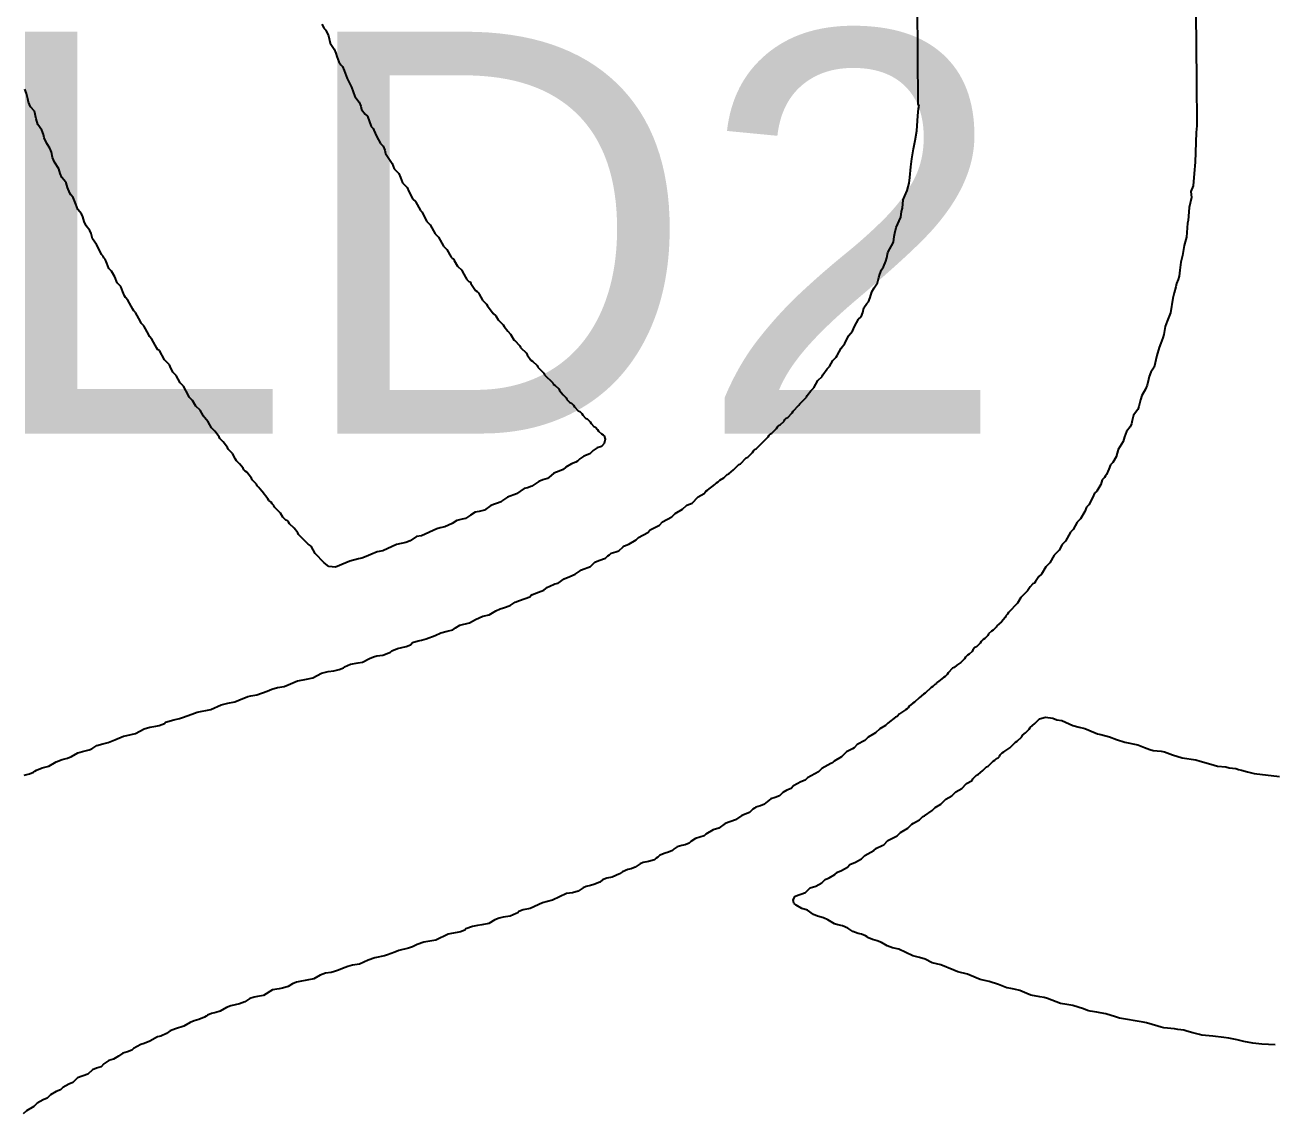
# Model space of a CAD drawing. Header units: inches. Extents: x -1.3 to 11.9, y -6.8 to 4.2.
# Drawn here: x 3.4537 to 3.5394, y 1.3215 to 1.3961 of the extents above; entities that cross this region are included whole.
import ezdxf

# ---------------------------------------------------------------- set-up
doc = ezdxf.new("R2010")
doc.units = ezdxf.units.IN
doc.header["$MEASUREMENT"] = 0
doc.layers.add('Bottom Overlay', color=54, linetype='Continuous')
doc.layers.add('Top Overlay', color=2, linetype='Continuous')
doc.styles.add('Arial', font='', dxfattribs={"height": 0.2})
doc.styles.get('Arial').set_extended_font_data('Arial')

msp = doc.modelspace()

# ---------------------------------------------------------------- linework, layer by layer
at = {"layer": 'Bottom Overlay'}
for p, q in [((3.514943, 1.390736), (3.514886, 1.397497)), ((3.533976, 1.396986), (3.534033, 1.392327)), ((3.474037, 1.39619), (3.474207, 1.395906)), ((3.474207, 1.395906), (3.474321, 1.395793)), ((3.474321, 1.395793), (3.474491, 1.395395)), ((3.474491, 1.395395), (3.474605, 1.394884)), ((3.474605, 1.394884), (3.474889, 1.394486)), ((3.474889, 1.394486), (3.475002, 1.394202)), ((3.475002, 1.394202), (3.475059, 1.393974)), ((3.475059, 1.393974), (3.475201, 1.393605)), ((3.475201, 1.393605), (3.475343, 1.393406)), ((3.475343, 1.393406), (3.475457, 1.393293)), ((3.475457, 1.393293), (3.475571, 1.393009)), ((3.475571, 1.393009), (3.475769, 1.392469)), ((3.475769, 1.392469), (3.476082, 1.391872)), ((3.453782, 1.391446), (3.453669, 1.39173)), ((3.476082, 1.391872), (3.476309, 1.391247)), ((3.534033, 1.392327), (3.534061, 1.389231)), ((3.453867, 1.391077), (3.453782, 1.391446)), ((3.453924, 1.39085), (3.453867, 1.391077)), ((3.454066, 1.390537), (3.453924, 1.39085)), ((3.476309, 1.391247), (3.476593, 1.39085)), ((3.476593, 1.39085), (3.476707, 1.390566)), ((3.515, 1.390566), (3.514943, 1.390736)), ((3.454322, 1.390225), (3.454066, 1.390537)), ((3.454436, 1.389713), (3.454322, 1.390225)), ((3.476707, 1.390566), (3.476764, 1.390338)), ((3.476764, 1.390338), (3.477019, 1.390026)), ((3.477019, 1.390026), (3.477161, 1.389884)), ((3.477161, 1.389884), (3.477417, 1.389174)), ((3.514858, 1.38889), (3.514915, 1.389912)), ((3.514915, 1.389912), (3.514972, 1.390424)), ((3.514972, 1.390424), (3.515, 1.390566)), ((3.454549, 1.389316), (3.454436, 1.389713)), ((3.454833, 1.388918), (3.454549, 1.389316)), ((3.477417, 1.389174), (3.477559, 1.389032)), ((3.477559, 1.389032), (3.477616, 1.388918)), ((3.534061, 1.389231), (3.534004, 1.388776)), ((3.454947, 1.388634), (3.454833, 1.388918)), ((3.455004, 1.388407), (3.454947, 1.388634)), ((3.455174, 1.388009), (3.455004, 1.388407)), ((3.477616, 1.388918), (3.477786, 1.38852)), ((3.477786, 1.38852), (3.47807, 1.388009)), ((3.514631, 1.38764), (3.514744, 1.388208)), ((3.514744, 1.388208), (3.514858, 1.38889)), ((3.534004, 1.388776), (3.533948, 1.386731)), ((3.455373, 1.387697), (3.455174, 1.388009)), ((3.455487, 1.387412), (3.455373, 1.387697)), ((3.455572, 1.387043), (3.455487, 1.387412)), ((3.47807, 1.388009), (3.478241, 1.387838)), ((3.478241, 1.387838), (3.478355, 1.387555)), ((3.478355, 1.387555), (3.478411, 1.387327)), ((3.478411, 1.387327), (3.478866, 1.386645)), ((3.514517, 1.386958), (3.514631, 1.38764)), ((3.455714, 1.386731), (3.455572, 1.387043)), ((3.455998, 1.386276), (3.455714, 1.386731)), ((3.478866, 1.386645), (3.479008, 1.386276)), ((3.514375, 1.38568), (3.514432, 1.386418)), ((3.514432, 1.386418), (3.514517, 1.386958)), ((3.533948, 1.386731), (3.533862, 1.385964)), ((3.456083, 1.385964), (3.455998, 1.386276)), ((3.456197, 1.38568), (3.456083, 1.385964)), ((3.456367, 1.385509), (3.456197, 1.38568)), ((3.456424, 1.385396), (3.456367, 1.385509)), ((3.479008, 1.386276), (3.47932, 1.385964)), ((3.47932, 1.385964), (3.479434, 1.38568)), ((3.479434, 1.38568), (3.479576, 1.38531)), ((3.514318, 1.385282), (3.514375, 1.38568)), ((3.533862, 1.385964), (3.533806, 1.385111)), ((3.456509, 1.38531), (3.456424, 1.385396)), ((3.456595, 1.384998), (3.456509, 1.38531)), ((3.456765, 1.3846), (3.456595, 1.384998)), ((3.479576, 1.38531), (3.479888, 1.384998)), ((3.479888, 1.384998), (3.480002, 1.384714)), ((3.480002, 1.384714), (3.480286, 1.384202)), ((3.514034, 1.38443), (3.514176, 1.384799)), ((3.514176, 1.384799), (3.514318, 1.385282)), ((3.533806, 1.385111), (3.533635, 1.384714)), ((3.533635, 1.384714), (3.533692, 1.384316)), ((3.456822, 1.384486), (3.456765, 1.3846)), ((3.456992, 1.384316), (3.456822, 1.384486)), ((3.457163, 1.383862), (3.456992, 1.384316)), ((3.457305, 1.383492), (3.457163, 1.383862)), ((3.480286, 1.384202), (3.480457, 1.384032)), ((3.480457, 1.384032), (3.480797, 1.383407)), ((3.513864, 1.383577), (3.51392, 1.384146)), ((3.51392, 1.384146), (3.514034, 1.38443)), ((3.533692, 1.384316), (3.533522, 1.383634)), ((3.45756, 1.38318), (3.457305, 1.383492)), ((3.457645, 1.382981), (3.45756, 1.38318)), ((3.457731, 1.382668), (3.457645, 1.382981)), ((3.480797, 1.383407), (3.480911, 1.383293)), ((3.480911, 1.383293), (3.480968, 1.38318)), ((3.480968, 1.38318), (3.481252, 1.382668)), ((3.513438, 1.382242), (3.51375, 1.382953)), ((3.51375, 1.382953), (3.513807, 1.38335)), ((3.513807, 1.38335), (3.513864, 1.383577)), ((3.533522, 1.383634), (3.533465, 1.382725)), ((3.457873, 1.382356), (3.457731, 1.382668)), ((3.458128, 1.382043), (3.457873, 1.382356)), ((3.481252, 1.382668), (3.481479, 1.382441)), ((3.481479, 1.382441), (3.48182, 1.381816)), ((3.513352, 1.381873), (3.513438, 1.382242)), ((3.533408, 1.382555), (3.533351, 1.381589)), ((3.533465, 1.382725), (3.533408, 1.382555)), ((3.458214, 1.381845), (3.458128, 1.382043)), ((3.458299, 1.381475), (3.458214, 1.381845)), ((3.458583, 1.381078), (3.458299, 1.381475)), ((3.48182, 1.381816), (3.482048, 1.381589)), ((3.482048, 1.381589), (3.482388, 1.380964)), ((3.512869, 1.380538), (3.513239, 1.381248)), ((3.513239, 1.381248), (3.513295, 1.381646)), ((3.513295, 1.381646), (3.513352, 1.381873)), ((3.533294, 1.381419), (3.533181, 1.381021)), ((3.533351, 1.381589), (3.533294, 1.381419)), ((3.458753, 1.380794), (3.458583, 1.381078)), ((3.458924, 1.380396), (3.458753, 1.380794)), ((3.459037, 1.380282), (3.458924, 1.380396)), ((3.482388, 1.380964), (3.482616, 1.380737)), ((3.482616, 1.380737), (3.4829, 1.380225)), ((3.512784, 1.380169), (3.512869, 1.380538)), ((3.533181, 1.381021), (3.533067, 1.380339)), ((3.459094, 1.380169), (3.459037, 1.380282)), ((3.459179, 1.380083), (3.459094, 1.380169)), ((3.459293, 1.379799), (3.459179, 1.380083)), ((3.459435, 1.37943), (3.459293, 1.379799)), ((3.4829, 1.380225), (3.482985, 1.38014)), ((3.482985, 1.38014), (3.48307, 1.380112)), ((3.48307, 1.380112), (3.483127, 1.379998)), ((3.483127, 1.379998), (3.483354, 1.3796)), ((3.483354, 1.3796), (3.483638, 1.379316)), ((3.512415, 1.379345), (3.512557, 1.379544)), ((3.512557, 1.379544), (3.512727, 1.379941)), ((3.512727, 1.379941), (3.512784, 1.380169)), ((3.532953, 1.379884), (3.532897, 1.379316)), ((3.533067, 1.380339), (3.532953, 1.379884)), ((3.459606, 1.37926), (3.459435, 1.37943)), ((3.459833, 1.378862), (3.459606, 1.37926)), ((3.460003, 1.378464), (3.459833, 1.378862)), ((3.483638, 1.379316), (3.483695, 1.379203)), ((3.483695, 1.379203), (3.483979, 1.378691)), ((3.483979, 1.378691), (3.484121, 1.378549)), ((3.512159, 1.378464), (3.512244, 1.378833)), ((3.512244, 1.378833), (3.512301, 1.379061)), ((3.512301, 1.379061), (3.512415, 1.379345)), ((3.532783, 1.378691), (3.532669, 1.378407)), ((3.53284, 1.378919), (3.532783, 1.378691)), ((3.532897, 1.379316), (3.53284, 1.378919)), ((3.460259, 1.378208), (3.460003, 1.378464)), ((3.460401, 1.377839), (3.460259, 1.378208)), ((3.460515, 1.377555), (3.460401, 1.377839)), ((3.484121, 1.378549), (3.484206, 1.378521)), ((3.484206, 1.378521), (3.484263, 1.378407)), ((3.484263, 1.378407), (3.484576, 1.377924)), ((3.484576, 1.377924), (3.484689, 1.377868)), ((3.484689, 1.377868), (3.484775, 1.377782)), ((3.511648, 1.377441), (3.511761, 1.377839)), ((3.511761, 1.377839), (3.511932, 1.378123)), ((3.511932, 1.378123), (3.512159, 1.378464)), ((3.532612, 1.37818), (3.532499, 1.377782)), ((3.532669, 1.378407), (3.532612, 1.37818)), ((3.460571, 1.377441), (3.460515, 1.377555)), ((3.460742, 1.377271), (3.460571, 1.377441)), ((3.461083, 1.376646), (3.460742, 1.377271)), ((3.484775, 1.377782), (3.484831, 1.377669)), ((3.484831, 1.377669), (3.485059, 1.377271)), ((3.485059, 1.377271), (3.485343, 1.376987)), ((3.485343, 1.376987), (3.4854, 1.376873)), ((3.511222, 1.376731), (3.511421, 1.377044)), ((3.511421, 1.377044), (3.511534, 1.377157)), ((3.511534, 1.377157), (3.511648, 1.377441)), ((3.532414, 1.377413), (3.532243, 1.37639)), ((3.532499, 1.377782), (3.532414, 1.377413)), ((3.46114, 1.376532), (3.461083, 1.376646)), ((3.461253, 1.376419), (3.46114, 1.376532)), ((3.461594, 1.375794), (3.461253, 1.376419)), ((3.4854, 1.376873), (3.485797, 1.376362)), ((3.485797, 1.376362), (3.485968, 1.376192)), ((3.485968, 1.376192), (3.486138, 1.375908)), ((3.510852, 1.375964), (3.511023, 1.376135)), ((3.511023, 1.376135), (3.511137, 1.376419)), ((3.511137, 1.376419), (3.511222, 1.376731)), ((3.532243, 1.37639), (3.532016, 1.375822)), ((3.461651, 1.37568), (3.461594, 1.375794)), ((3.461821, 1.37551), (3.461651, 1.37568)), ((3.462162, 1.374885), (3.461821, 1.37551)), ((3.486138, 1.375908), (3.486479, 1.375567)), ((3.486479, 1.375567), (3.486536, 1.375453)), ((3.486536, 1.375453), (3.486791, 1.375141)), ((3.510426, 1.375141), (3.510568, 1.375453)), ((3.510568, 1.375453), (3.510852, 1.375964)), ((3.531874, 1.375453), (3.531789, 1.374913)), ((3.532016, 1.375822), (3.531874, 1.375453)), ((3.462219, 1.374771), (3.462162, 1.374885)), ((3.46239, 1.374601), (3.462219, 1.374771)), ((3.462731, 1.373976), (3.46239, 1.374601)), ((3.486791, 1.375141), (3.48699, 1.374942)), ((3.48699, 1.374942), (3.487047, 1.374828)), ((3.487047, 1.374828), (3.487218, 1.374544)), ((3.487218, 1.374544), (3.487246, 1.374516)), ((3.487246, 1.374516), (3.487615, 1.374146)), ((3.509915, 1.374288), (3.510171, 1.374828)), ((3.510171, 1.374828), (3.510426, 1.375141)), ((3.531732, 1.374686), (3.53159, 1.374317)), ((3.531789, 1.374913), (3.531732, 1.374686)), ((3.462787, 1.373862), (3.462731, 1.373976)), ((3.462901, 1.373805), (3.462787, 1.373862)), ((3.463242, 1.37318), (3.462901, 1.373805)), ((3.487615, 1.374146), (3.487672, 1.374033)), ((3.487672, 1.374033), (3.48807, 1.373635)), ((3.48807, 1.373635), (3.488127, 1.373521)), ((3.488127, 1.373521), (3.488382, 1.373152)), ((3.509375, 1.373464), (3.509659, 1.373976)), ((3.509659, 1.373976), (3.509915, 1.374288)), ((3.531476, 1.374033), (3.531306, 1.373464)), ((3.53159, 1.374317), (3.531476, 1.374033)), ((3.463583, 1.372839), (3.463242, 1.37318)), ((3.46364, 1.372726), (3.463583, 1.372839)), ((3.46381, 1.372328), (3.46364, 1.372726)), ((3.488382, 1.373152), (3.488496, 1.373095)), ((3.488496, 1.373095), (3.488808, 1.372783)), ((3.488808, 1.372783), (3.488865, 1.372669)), ((3.488865, 1.372669), (3.489263, 1.372271)), ((3.508694, 1.372555), (3.508864, 1.372726)), ((3.508864, 1.372726), (3.509091, 1.373123)), ((3.509091, 1.373123), (3.509319, 1.373351)), ((3.509319, 1.373351), (3.509375, 1.373464)), ((3.531135, 1.372669), (3.530908, 1.372328)), ((3.531306, 1.373464), (3.531135, 1.372669)), ((3.464037, 1.372101), (3.46381, 1.372328)), ((3.464321, 1.37159), (3.464037, 1.372101)), ((3.489263, 1.372271), (3.48932, 1.372158)), ((3.48932, 1.372158), (3.489888, 1.37159)), ((3.508069, 1.37176), (3.508353, 1.372044)), ((3.508353, 1.372044), (3.508409, 1.372158)), ((3.508409, 1.372158), (3.508694, 1.372555)), ((3.530738, 1.371817), (3.530652, 1.371447)), ((3.530794, 1.372044), (3.530738, 1.371817)), ((3.530908, 1.372328), (3.530794, 1.372044)), ((3.464548, 1.371362), (3.464321, 1.37159)), ((3.464889, 1.370737), (3.464548, 1.371362)), ((3.489888, 1.37159), (3.489916, 1.371504)), ((3.489916, 1.371504), (3.49003, 1.371447)), ((3.49003, 1.371447), (3.490286, 1.371192)), ((3.490286, 1.371192), (3.490342, 1.371078)), ((3.490342, 1.371078), (3.490598, 1.370766)), ((3.50733, 1.370737), (3.507586, 1.37105)), ((3.507586, 1.37105), (3.507785, 1.371249)), ((3.507785, 1.371249), (3.508069, 1.37176)), ((3.530539, 1.371163), (3.530283, 1.370737)), ((3.530652, 1.371447), (3.530539, 1.371163)), ((3.464946, 1.370624), (3.464889, 1.370737)), ((3.465174, 1.370396), (3.464946, 1.370624)), ((3.465401, 1.369999), (3.465174, 1.370396)), ((3.490598, 1.370766), (3.490797, 1.370567)), ((3.490797, 1.370567), (3.490854, 1.370453)), ((3.490854, 1.370453), (3.491053, 1.370254)), ((3.491053, 1.370254), (3.491166, 1.370198)), ((3.491166, 1.370198), (3.491308, 1.370056)), ((3.506762, 1.370056), (3.506819, 1.370169)), ((3.506819, 1.370169), (3.507273, 1.370624)), ((3.507273, 1.370624), (3.50733, 1.370737)), ((3.530198, 1.370425), (3.530084, 1.36997)), ((3.530283, 1.370737), (3.530198, 1.370425)), ((3.465685, 1.369715), (3.465401, 1.369999)), ((3.465912, 1.369317), (3.465685, 1.369715)), ((3.465997, 1.369232), (3.465912, 1.369317)), ((3.466253, 1.368919), (3.465997, 1.369232)), ((3.491308, 1.370056), (3.491365, 1.369942)), ((3.491365, 1.369942), (3.491621, 1.369686)), ((3.491621, 1.369686), (3.491734, 1.369629)), ((3.491734, 1.369629), (3.491876, 1.369487)), ((3.491876, 1.369487), (3.491933, 1.369374)), ((3.491933, 1.369374), (3.492132, 1.369175)), ((3.505881, 1.369175), (3.505995, 1.369232)), ((3.505995, 1.369232), (3.506307, 1.369544)), ((3.506307, 1.369544), (3.506364, 1.369658)), ((3.506364, 1.369658), (3.506762, 1.370056)), ((3.529715, 1.369374), (3.52963, 1.369004)), ((3.529999, 1.369771), (3.529715, 1.369374)), ((3.530084, 1.36997), (3.529999, 1.369771)), ((3.46648, 1.368521), (3.466253, 1.368919)), ((3.466708, 1.368294), (3.46648, 1.368521)), ((3.492132, 1.369175), (3.492246, 1.369118)), ((3.492246, 1.369118), (3.492444, 1.368919)), ((3.492444, 1.368919), (3.492501, 1.368806)), ((3.492501, 1.368806), (3.4927, 1.368607)), ((3.4927, 1.368607), (3.492814, 1.36855)), ((3.492814, 1.36855), (3.492956, 1.368408)), ((3.492956, 1.368408), (3.493013, 1.368294)), ((3.504915, 1.368152), (3.505228, 1.368465)), ((3.505228, 1.368465), (3.505285, 1.368578)), ((3.505285, 1.368578), (3.50537, 1.368664)), ((3.50537, 1.368664), (3.505483, 1.36872)), ((3.505483, 1.36872), (3.505739, 1.368976)), ((3.505739, 1.368976), (3.505796, 1.36909)), ((3.505796, 1.36909), (3.505881, 1.369175)), ((3.529488, 1.368578), (3.529232, 1.368266)), ((3.529573, 1.368777), (3.529488, 1.368578)), ((3.52963, 1.369004), (3.529573, 1.368777)), ((3.466992, 1.367897), (3.466708, 1.368294)), ((3.467048, 1.367783), (3.466992, 1.367897)), ((3.467276, 1.367556), (3.467048, 1.367783)), ((3.46756, 1.367158), (3.467276, 1.367556)), ((3.493013, 1.368294), (3.493212, 1.368095)), ((3.493212, 1.368095), (3.493325, 1.368039)), ((3.493325, 1.368039), (3.49341, 1.367953)), ((3.49341, 1.367953), (3.493467, 1.367726)), ((3.493467, 1.367726), (3.49341, 1.367442)), ((3.503836, 1.367073), (3.50466, 1.367897)), ((3.50466, 1.367897), (3.504716, 1.36801)), ((3.504716, 1.36801), (3.504802, 1.368095)), ((3.504802, 1.368095), (3.504915, 1.368152)), ((3.529005, 1.367584), (3.528664, 1.367016)), ((3.52909, 1.367897), (3.529005, 1.367584)), ((3.529232, 1.368266), (3.52909, 1.367897)), ((3.467617, 1.367044), (3.46756, 1.367158)), ((3.467901, 1.36676), (3.467617, 1.367044)), ((3.468128, 1.366363), (3.467901, 1.36676)), ((3.492416, 1.366732), (3.492018, 1.366561)), ((3.492643, 1.366959), (3.492416, 1.366732)), ((3.492927, 1.36713), (3.492643, 1.366959)), ((3.493212, 1.367243), (3.492927, 1.36713)), ((3.49341, 1.367442), (3.493212, 1.367243)), ((3.503268, 1.366505), (3.50358, 1.366817)), ((3.50358, 1.366817), (3.503637, 1.366931)), ((3.503637, 1.366931), (3.503722, 1.367016)), ((3.503722, 1.367016), (3.503836, 1.367073)), ((3.528664, 1.367016), (3.528522, 1.366533)), ((3.468185, 1.366249), (3.468128, 1.366363)), ((3.468383, 1.36605), (3.468185, 1.366249)), ((3.468639, 1.365738), (3.468383, 1.36605)), ((3.490769, 1.365823), (3.490598, 1.365652)), ((3.491166, 1.36605), (3.490769, 1.365823)), ((3.49145, 1.366164), (3.491166, 1.36605)), ((3.491564, 1.366221), (3.49145, 1.366164)), ((3.491734, 1.366391), (3.491564, 1.366221)), ((3.492018, 1.366561), (3.491734, 1.366391)), ((3.502273, 1.365624), (3.502643, 1.365993)), ((3.502643, 1.365993), (3.502756, 1.36605)), ((3.502756, 1.36605), (3.503154, 1.366448)), ((3.503154, 1.366448), (3.503268, 1.366505)), ((3.528124, 1.365965), (3.528011, 1.365681)), ((3.528295, 1.366135), (3.528124, 1.365965)), ((3.528522, 1.366533), (3.528295, 1.366135)), ((3.468696, 1.365624), (3.468639, 1.365738)), ((3.468781, 1.365539), (3.468696, 1.365624)), ((3.468895, 1.365482), (3.468781, 1.365539)), ((3.469207, 1.365056), (3.468895, 1.365482)), ((3.469264, 1.364942), (3.469207, 1.365056)), ((3.469548, 1.364658), (3.469264, 1.364942)), ((3.489206, 1.364942), (3.488922, 1.364829)), ((3.489519, 1.365027), (3.489206, 1.364942)), ((3.489604, 1.365113), (3.489519, 1.365027)), ((3.489945, 1.365397), (3.489604, 1.365113)), ((3.490314, 1.365539), (3.489945, 1.365397)), ((3.490598, 1.365652), (3.490314, 1.365539)), ((3.501336, 1.364914), (3.50162, 1.365084)), ((3.50162, 1.365084), (3.501847, 1.365312)), ((3.501847, 1.365312), (3.501961, 1.365368)), ((3.501961, 1.365368), (3.502273, 1.365624)), ((3.527556, 1.364942), (3.527471, 1.36463)), ((3.527726, 1.365113), (3.527556, 1.364942)), ((3.527783, 1.365226), (3.527726, 1.365113)), ((3.527868, 1.365312), (3.527783, 1.365226)), ((3.528011, 1.365681), (3.527868, 1.365312)), ((3.469605, 1.364545), (3.469548, 1.364658)), ((3.469719, 1.364431), (3.469605, 1.364545)), ((3.469775, 1.364317), (3.469719, 1.364431)), ((3.469946, 1.364147), (3.469775, 1.364317)), ((3.470344, 1.363636), (3.469946, 1.364147)), ((3.487928, 1.364346), (3.487388, 1.363976)), ((3.488155, 1.364402), (3.487928, 1.364346)), ((3.488439, 1.364516), (3.488155, 1.364402)), ((3.488723, 1.364687), (3.488439, 1.364516)), ((3.488922, 1.364829), (3.488723, 1.364687)), ((3.500257, 1.364005), (3.500342, 1.36409)), ((3.500342, 1.36409), (3.50037, 1.364175)), ((3.50037, 1.364175), (3.500484, 1.364232)), ((3.500484, 1.364232), (3.500995, 1.36463)), ((3.500995, 1.36463), (3.501109, 1.364743)), ((3.501109, 1.364743), (3.501222, 1.3648)), ((3.501222, 1.3648), (3.501336, 1.364914)), ((3.527187, 1.364175), (3.527045, 1.364033)), ((3.527471, 1.36463), (3.527187, 1.364175)), ((3.4704, 1.363522), (3.470344, 1.363636)), ((3.470571, 1.363408), (3.4704, 1.363522)), ((3.470628, 1.363295), (3.470571, 1.363408)), ((3.470741, 1.363181), (3.470628, 1.363295)), ((3.486337, 1.363437), (3.485627, 1.363181)), ((3.486422, 1.363522), (3.486337, 1.363437)), ((3.486763, 1.363749), (3.486422, 1.363522)), ((3.487388, 1.363976), (3.486763, 1.363749)), ((3.499064, 1.363209), (3.499433, 1.363351)), ((3.499433, 1.363351), (3.499859, 1.363778)), ((3.499859, 1.363778), (3.500257, 1.364005)), ((3.526647, 1.363238), (3.526476, 1.363067)), ((3.526931, 1.363749), (3.526647, 1.363238)), ((3.527045, 1.364033), (3.526931, 1.363749)), ((3.470798, 1.363067), (3.470741, 1.363181)), ((3.471196, 1.36267), (3.470798, 1.363067)), ((3.471366, 1.362386), (3.471196, 1.36267)), ((3.471565, 1.362187), (3.471366, 1.362386)), ((3.484235, 1.362528), (3.483894, 1.3623)), ((3.484547, 1.362726), (3.484235, 1.362528)), ((3.484831, 1.362783), (3.484547, 1.362726)), ((3.485201, 1.362869), (3.484831, 1.362783)), ((3.485627, 1.363181), (3.485201, 1.362869)), ((3.497416, 1.362073), (3.498041, 1.362414)), ((3.498041, 1.362414), (3.498268, 1.362641)), ((3.498268, 1.362641), (3.498779, 1.362925)), ((3.498779, 1.362925), (3.499064, 1.363209)), ((3.526363, 1.362783), (3.526079, 1.362272)), ((3.526476, 1.363067), (3.526363, 1.362783)), ((3.471679, 1.36213), (3.471565, 1.362187)), ((3.471764, 1.362045), (3.471679, 1.36213)), ((3.471821, 1.361931), (3.471764, 1.362045)), ((3.472133, 1.361619), (3.471821, 1.361931)), ((3.472389, 1.361306), (3.472133, 1.361619)), ((3.481934, 1.36159), (3.480883, 1.361107)), ((3.482161, 1.361647), (3.481934, 1.36159)), ((3.482474, 1.361732), (3.482161, 1.361647)), ((3.482985, 1.361959), (3.482474, 1.361732)), ((3.483297, 1.362158), (3.482985, 1.361959)), ((3.483667, 1.362243), (3.483297, 1.362158)), ((3.483894, 1.3623), (3.483667, 1.362243)), ((3.496393, 1.361334), (3.496564, 1.361505)), ((3.496564, 1.361505), (3.497189, 1.361846)), ((3.497189, 1.361846), (3.497416, 1.362073)), ((3.525568, 1.361533), (3.525397, 1.361363)), ((3.525852, 1.362045), (3.525568, 1.361533)), ((3.526079, 1.362272), (3.525852, 1.362045)), ((3.472446, 1.361192), (3.472389, 1.361306)), ((3.473099, 1.360539), (3.472446, 1.361192)), ((3.479803, 1.360653), (3.47915, 1.360511)), ((3.480087, 1.360766), (3.479803, 1.360653)), ((3.480542, 1.36105), (3.480087, 1.360766)), ((3.480883, 1.361107), (3.480542, 1.36105)), ((3.495086, 1.360539), (3.495598, 1.360823)), ((3.495598, 1.360823), (3.495768, 1.360994)), ((3.495768, 1.360994), (3.496393, 1.361334)), ((3.525056, 1.360738), (3.524829, 1.360511)), ((3.525397, 1.361363), (3.525056, 1.360738)), ((3.473298, 1.360397), (3.473099, 1.360539)), ((3.473582, 1.359886), (3.473298, 1.360397)), ((3.474207, 1.359261), (3.473582, 1.359886)), ((3.477389, 1.359829), (3.477076, 1.359687)), ((3.477843, 1.359999), (3.477389, 1.359829)), ((3.478213, 1.360085), (3.477843, 1.359999)), ((3.47915, 1.360511), (3.478213, 1.360085)), ((3.493666, 1.359744), (3.49378, 1.3598)), ((3.49378, 1.3598), (3.493893, 1.359914)), ((3.493893, 1.359914), (3.494206, 1.359999)), ((3.494206, 1.359999), (3.494405, 1.360085)), ((3.494405, 1.360085), (3.494717, 1.36034)), ((3.494717, 1.36034), (3.494802, 1.360426)), ((3.494802, 1.360426), (3.495086, 1.360539)), ((3.524602, 1.360113), (3.524261, 1.359772)), ((3.524829, 1.360511), (3.524602, 1.360113)), ((3.474519, 1.359005), (3.474207, 1.359261)), ((3.474974, 1.358948), (3.474519, 1.359005)), ((3.475684, 1.359261), (3.474974, 1.358948)), ((3.475968, 1.359374), (3.475684, 1.359261)), ((3.476565, 1.359516), (3.475968, 1.359374)), ((3.476792, 1.359573), (3.476565, 1.359516)), ((3.477076, 1.359687), (3.476792, 1.359573)), ((3.491848, 1.358778), (3.492473, 1.359005)), ((3.492473, 1.359005), (3.492757, 1.359289)), ((3.492757, 1.359289), (3.493041, 1.359403)), ((3.493041, 1.359403), (3.493496, 1.359573)), ((3.493496, 1.359573), (3.493666, 1.359744)), ((3.523693, 1.358977), (3.523408, 1.358465)), ((3.523977, 1.359261), (3.523693, 1.358977)), ((3.524261, 1.359772), (3.523977, 1.359261)), ((3.490257, 1.357869), (3.490655, 1.358153)), ((3.490655, 1.358153), (3.491053, 1.358323)), ((3.491053, 1.358323), (3.491422, 1.358465)), ((3.491422, 1.358465), (3.491763, 1.358693)), ((3.491763, 1.358693), (3.491848, 1.358778)), ((3.52321, 1.358323), (3.522982, 1.357982)), ((3.523408, 1.358465), (3.52321, 1.358323)), ((3.488496, 1.357073), (3.488894, 1.357244)), ((3.488894, 1.357244), (3.489263, 1.357386)), ((3.489263, 1.357386), (3.489519, 1.357585)), ((3.489519, 1.357585), (3.489632, 1.357641)), ((3.489632, 1.357641), (3.49003, 1.357812)), ((3.49003, 1.357812), (3.490257, 1.357869)), ((3.522443, 1.357329), (3.521988, 1.356874)), ((3.522613, 1.357613), (3.522443, 1.357329)), ((3.522812, 1.357812), (3.522613, 1.357613)), ((3.522926, 1.357869), (3.522812, 1.357812)), ((3.522982, 1.357982), (3.522926, 1.357869)), ((3.486962, 1.356335), (3.487303, 1.356562)), ((3.487303, 1.356562), (3.487587, 1.356676)), ((3.487587, 1.356676), (3.488297, 1.356931)), ((3.488297, 1.356931), (3.488382, 1.357017)), ((3.488382, 1.357017), (3.488496, 1.357073)), ((3.521761, 1.356477), (3.521136, 1.355852)), ((3.521988, 1.356874), (3.521761, 1.356477)), ((3.484576, 1.355369), (3.485087, 1.355596)), ((3.485087, 1.355596), (3.485513, 1.355681)), ((3.485513, 1.355681), (3.485968, 1.355965)), ((3.485968, 1.355965), (3.48628, 1.356108)), ((3.48628, 1.356108), (3.486507, 1.356164)), ((3.486507, 1.356164), (3.486962, 1.356335)), ((3.520909, 1.355511), (3.520653, 1.355198)), ((3.520965, 1.355625), (3.520909, 1.355511)), ((3.521079, 1.355738), (3.520965, 1.355625)), ((3.521136, 1.355852), (3.521079, 1.355738)), ((3.482644, 1.354574), (3.483013, 1.354659)), ((3.483013, 1.354659), (3.483212, 1.354801)), ((3.483212, 1.354801), (3.483496, 1.354971)), ((3.483496, 1.354971), (3.484178, 1.355142)), ((3.484178, 1.355142), (3.484576, 1.355369)), ((3.520284, 1.354829), (3.520085, 1.35463)), ((3.520341, 1.354943), (3.520284, 1.354829)), ((3.520653, 1.355198), (3.520341, 1.354943)), ((3.480258, 1.353778), (3.480656, 1.353892)), ((3.480656, 1.353892), (3.480883, 1.353949)), ((3.480883, 1.353949), (3.481195, 1.354034)), ((3.481195, 1.354034), (3.48182, 1.354261)), ((3.48182, 1.354261), (3.48219, 1.35446)), ((3.48219, 1.35446), (3.482644, 1.354574)), ((3.519261, 1.353863), (3.519204, 1.35375)), ((3.519403, 1.354005), (3.519261, 1.353863)), ((3.519517, 1.354062), (3.519403, 1.354005)), ((3.519716, 1.354261), (3.519517, 1.354062)), ((3.519772, 1.354375), (3.519716, 1.354261)), ((3.519971, 1.354574), (3.519772, 1.354375)), ((3.520085, 1.35463), (3.519971, 1.354574)), ((3.478213, 1.352926), (3.478752, 1.353125)), ((3.478752, 1.353125), (3.478837, 1.35321)), ((3.478837, 1.35321), (3.479235, 1.35338)), ((3.479235, 1.35338), (3.479832, 1.353522)), ((3.479832, 1.353522), (3.480116, 1.353636)), ((3.480116, 1.353636), (3.480258, 1.353778)), ((3.518437, 1.352983), (3.518324, 1.352926)), ((3.518636, 1.353182), (3.518437, 1.352983)), ((3.518693, 1.353295), (3.518636, 1.353182)), ((3.518835, 1.353437), (3.518693, 1.353295)), ((3.518949, 1.353494), (3.518835, 1.353437)), ((3.519204, 1.35375), (3.518949, 1.353494)), ((3.475514, 1.352045), (3.475599, 1.35213)), ((3.475599, 1.35213), (3.475997, 1.352301)), ((3.475997, 1.352301), (3.476536, 1.352386)), ((3.476536, 1.352386), (3.476821, 1.352443)), ((3.476821, 1.352443), (3.477303, 1.352699)), ((3.477303, 1.352699), (3.477587, 1.352812)), ((3.477587, 1.352812), (3.477815, 1.352869)), ((3.477815, 1.352869), (3.478213, 1.352926)), ((3.517415, 1.352074), (3.517301, 1.352017)), ((3.517585, 1.352244), (3.517415, 1.352074)), ((3.517869, 1.352415), (3.517585, 1.352244)), ((3.518125, 1.35267), (3.517869, 1.352415)), ((3.518182, 1.352784), (3.518125, 1.35267)), ((3.518324, 1.352926), (3.518182, 1.352784)), ((3.472361, 1.351165), (3.472758, 1.351222)), ((3.472758, 1.351222), (3.472986, 1.351278)), ((3.472986, 1.351278), (3.473412, 1.351363)), ((3.473412, 1.351363), (3.474008, 1.351676)), ((3.474008, 1.351676), (3.474463, 1.35179)), ((3.474463, 1.35179), (3.47486, 1.351846)), ((3.47486, 1.351846), (3.47523, 1.351932)), ((3.47523, 1.351932), (3.475514, 1.352045)), ((3.516676, 1.351392), (3.516364, 1.351136)), ((3.51679, 1.351449), (3.516676, 1.351392)), ((3.516932, 1.351591), (3.51679, 1.351449)), ((3.516989, 1.351704), (3.516932, 1.351591)), ((3.517301, 1.352017), (3.516989, 1.351704)), ((3.469577, 1.350199), (3.470287, 1.350454)), ((3.470287, 1.350454), (3.470599, 1.350596)), ((3.470599, 1.350596), (3.470997, 1.35071)), ((3.470997, 1.35071), (3.471452, 1.350767)), ((3.471452, 1.350767), (3.471736, 1.350881)), ((3.471736, 1.350881), (3.472361, 1.351165)), ((3.515824, 1.35071), (3.515426, 1.350312)), ((3.515937, 1.350767), (3.515824, 1.35071)), ((3.516051, 1.350881), (3.515937, 1.350767)), ((3.516165, 1.350937), (3.516051, 1.350881)), ((3.516193, 1.351023), (3.516165, 1.350937)), ((3.516364, 1.351136), (3.516193, 1.351023)), ((3.466423, 1.349204), (3.467134, 1.349517)), ((3.467134, 1.349517), (3.467588, 1.349631)), ((3.467588, 1.349631), (3.468071, 1.349716)), ((3.468071, 1.349716), (3.468355, 1.34983)), ((3.468355, 1.34983), (3.468952, 1.350085)), ((3.468952, 1.350085), (3.469179, 1.350142)), ((3.469179, 1.350142), (3.469577, 1.350199)), ((3.514574, 1.349631), (3.514318, 1.349432)), ((3.514687, 1.349687), (3.514574, 1.349631)), ((3.515, 1.35), (3.514687, 1.349687)), ((3.515312, 1.350256), (3.515, 1.35)), ((3.515426, 1.350312), (3.515312, 1.350256)), ((3.464492, 1.348636), (3.465117, 1.348864)), ((3.465117, 1.348864), (3.465486, 1.349006)), ((3.465486, 1.349006), (3.466423, 1.349204)), ((3.513381, 1.348665), (3.512869, 1.348267)), ((3.513494, 1.348722), (3.513381, 1.348665)), ((3.513665, 1.348892), (3.513494, 1.348722)), ((3.514063, 1.349176), (3.513665, 1.348892)), ((3.514176, 1.349233), (3.514063, 1.349176)), ((3.514261, 1.349318), (3.514176, 1.349233)), ((3.514318, 1.349432), (3.514261, 1.349318)), ((3.523267, 1.348551), (3.523664, 1.348665)), ((3.523664, 1.348665), (3.524176, 1.348608)), ((3.461253, 1.347557), (3.46185, 1.347869)), ((3.46185, 1.347869), (3.462248, 1.347983)), ((3.462248, 1.347983), (3.462645, 1.34804)), ((3.462645, 1.34804), (3.462873, 1.348097)), ((3.462873, 1.348097), (3.463242, 1.348239)), ((3.463242, 1.348239), (3.463327, 1.348324)), ((3.463327, 1.348324), (3.463895, 1.348494)), ((3.463895, 1.348494), (3.464265, 1.34858)), ((3.464265, 1.34858), (3.464492, 1.348636)), ((3.512301, 1.347869), (3.512017, 1.347585)), ((3.512699, 1.348097), (3.512301, 1.347869)), ((3.512869, 1.348267), (3.512699, 1.348097)), ((3.522301, 1.347585), (3.522556, 1.347841)), ((3.522556, 1.347841), (3.522613, 1.347955)), ((3.522613, 1.347955), (3.522954, 1.348239)), ((3.522954, 1.348239), (3.523267, 1.348551)), ((3.524176, 1.348608), (3.52446, 1.348494)), ((3.52446, 1.348494), (3.524801, 1.348438)), ((3.524801, 1.348438), (3.525539, 1.348097)), ((3.525539, 1.348097), (3.525994, 1.347983)), ((3.525994, 1.347983), (3.526363, 1.347898)), ((3.526363, 1.347898), (3.526647, 1.347784)), ((3.526647, 1.347784), (3.527243, 1.347528)), ((3.459009, 1.346847), (3.459378, 1.346932)), ((3.459378, 1.346932), (3.459833, 1.347102)), ((3.459833, 1.347102), (3.46043, 1.347358)), ((3.46043, 1.347358), (3.460657, 1.347415)), ((3.460657, 1.347415), (3.461253, 1.347557)), ((3.511279, 1.347074), (3.510767, 1.34679)), ((3.511506, 1.347301), (3.511279, 1.347074)), ((3.511904, 1.347528), (3.511506, 1.347301)), ((3.512017, 1.347585), (3.511904, 1.347528)), ((3.521221, 1.346563), (3.521619, 1.34696)), ((3.521619, 1.34696), (3.521733, 1.347017)), ((3.521733, 1.347017), (3.522045, 1.34733)), ((3.522045, 1.34733), (3.522102, 1.347443)), ((3.522102, 1.347443), (3.522301, 1.347585)), ((3.527243, 1.347528), (3.527471, 1.347472)), ((3.527471, 1.347472), (3.528067, 1.34733)), ((3.528067, 1.34733), (3.52855, 1.347131)), ((3.52855, 1.347131), (3.529118, 1.34696)), ((3.529118, 1.34696), (3.529346, 1.346904)), ((3.456879, 1.345966), (3.457305, 1.346222)), ((3.457305, 1.346222), (3.457617, 1.346307)), ((3.457617, 1.346307), (3.458072, 1.346421)), ((3.458072, 1.346421), (3.45827, 1.346506)), ((3.45827, 1.346506), (3.458611, 1.346733)), ((3.458611, 1.346733), (3.459009, 1.346847)), ((3.510029, 1.346279), (3.509688, 1.345938)), ((3.510426, 1.346506), (3.510029, 1.346279)), ((3.51054, 1.346563), (3.510426, 1.346506)), ((3.510767, 1.34679), (3.51054, 1.346563)), ((3.520511, 1.345966), (3.520568, 1.34608)), ((3.520568, 1.34608), (3.52071, 1.346222)), ((3.52071, 1.346222), (3.520824, 1.346279)), ((3.520824, 1.346279), (3.521221, 1.346563)), ((3.529346, 1.346904), (3.529772, 1.346818)), ((3.529772, 1.346818), (3.529999, 1.346761)), ((3.529999, 1.346761), (3.530454, 1.346591)), ((3.530454, 1.346591), (3.530823, 1.346449)), ((3.530823, 1.346449), (3.53105, 1.346392)), ((3.53105, 1.346392), (3.531618, 1.346335)), ((3.531618, 1.346335), (3.531846, 1.346279)), ((3.531846, 1.346279), (3.532385, 1.34608)), ((3.532385, 1.34608), (3.533039, 1.345881)), ((3.454862, 1.345199), (3.455316, 1.345313)), ((3.455316, 1.345313), (3.455827, 1.345597)), ((3.455827, 1.345597), (3.456225, 1.345767)), ((3.456225, 1.345767), (3.456595, 1.345852)), ((3.456595, 1.345852), (3.456879, 1.345966)), ((3.508949, 1.345483), (3.508324, 1.345142)), ((3.509063, 1.34554), (3.508949, 1.345483)), ((3.509177, 1.345654), (3.509063, 1.34554)), ((3.509688, 1.345938), (3.509177, 1.345654)), ((3.519375, 1.345), (3.51963, 1.345256)), ((3.51963, 1.345256), (3.519744, 1.345313)), ((3.519744, 1.345313), (3.520085, 1.345654)), ((3.520085, 1.345654), (3.520198, 1.34571)), ((3.520198, 1.34571), (3.520312, 1.345824)), ((3.520312, 1.345824), (3.520426, 1.345881)), ((3.520426, 1.345881), (3.520511, 1.345966)), ((3.533039, 1.345881), (3.533976, 1.345739)), ((3.533976, 1.345739), (3.534289, 1.345654)), ((3.534289, 1.345654), (3.534686, 1.34554)), ((3.534686, 1.34554), (3.535254, 1.34537)), ((3.535254, 1.34537), (3.535482, 1.345313)), ((3.535482, 1.345313), (3.53605, 1.345256)), ((3.53605, 1.345256), (3.536277, 1.345199)), ((3.453612, 1.344688), (3.453981, 1.344773)), ((3.453981, 1.344773), (3.454265, 1.344887)), ((3.454265, 1.344887), (3.45435, 1.344972)), ((3.45435, 1.344972), (3.454464, 1.345029)), ((3.454464, 1.345029), (3.454862, 1.345199)), ((3.507358, 1.344517), (3.507188, 1.344347)), ((3.508097, 1.344915), (3.507358, 1.344517)), ((3.508324, 1.345142), (3.508097, 1.344915)), ((3.518636, 1.344318), (3.518693, 1.344432)), ((3.518693, 1.344432), (3.518949, 1.344688)), ((3.518949, 1.344688), (3.519062, 1.344745)), ((3.519062, 1.344745), (3.519375, 1.345)), ((3.536277, 1.345199), (3.536732, 1.345142)), ((3.536732, 1.345142), (3.536902, 1.345085)), ((3.536902, 1.345085), (3.537129, 1.345029)), ((3.537129, 1.345029), (3.537527, 1.344915)), ((3.537527, 1.344915), (3.537981, 1.344801)), ((3.537981, 1.344801), (3.539714, 1.344603)), ((3.505938, 1.343665), (3.505654, 1.343495)), ((3.506222, 1.343779), (3.505938, 1.343665)), ((3.506393, 1.343949), (3.506222, 1.343779)), ((3.506904, 1.344233), (3.506393, 1.343949)), ((3.507188, 1.344347), (3.506904, 1.344233)), ((3.517244, 1.343267), (3.517528, 1.343552)), ((3.517528, 1.343552), (3.517926, 1.343779)), ((3.517926, 1.343779), (3.518267, 1.34412)), ((3.518267, 1.34412), (3.518636, 1.344318)), ((3.504404, 1.342699), (3.50412, 1.342586)), ((3.504489, 1.342785), (3.504404, 1.342699)), ((3.50483, 1.343069), (3.504489, 1.342785)), ((3.505143, 1.343154), (3.50483, 1.343069)), ((3.505427, 1.343267), (3.505143, 1.343154)), ((3.505654, 1.343495), (3.505427, 1.343267)), ((3.516108, 1.342472), (3.516506, 1.342699)), ((3.516506, 1.342699), (3.516846, 1.34304)), ((3.516846, 1.34304), (3.517244, 1.343267)), ((3.502842, 1.341932), (3.502416, 1.34162)), ((3.503381, 1.342131), (3.502842, 1.341932)), ((3.503609, 1.342358), (3.503381, 1.342131)), ((3.503722, 1.342415), (3.503609, 1.342358)), ((3.503808, 1.3425), (3.503722, 1.342415)), ((3.50412, 1.342586), (3.503808, 1.3425)), ((3.515028, 1.34162), (3.515256, 1.341847)), ((3.515256, 1.341847), (3.515369, 1.341904)), ((3.515369, 1.341904), (3.515909, 1.342273)), ((3.515909, 1.342273), (3.516108, 1.342472)), ((3.500882, 1.340938), (3.50037, 1.340654)), ((3.501279, 1.341052), (3.500882, 1.340938)), ((3.501705, 1.341364), (3.501279, 1.341052)), ((3.502416, 1.34162), (3.501705, 1.341364)), ((3.513835, 1.340824), (3.514233, 1.341052)), ((3.514233, 1.341052), (3.514517, 1.341336)), ((3.514517, 1.341336), (3.514631, 1.341392)), ((3.514631, 1.341392), (3.515028, 1.34162)), ((3.499347, 1.340143), (3.499234, 1.340029)), ((3.49966, 1.340342), (3.499347, 1.340143)), ((3.499973, 1.340427), (3.49966, 1.340342)), ((3.500257, 1.34054), (3.499973, 1.340427)), ((3.50037, 1.340654), (3.500257, 1.34054)), ((3.512585, 1.339915), (3.512869, 1.340199)), ((3.512869, 1.340199), (3.513494, 1.34054)), ((3.513494, 1.34054), (3.513722, 1.340768)), ((3.513722, 1.340768), (3.513835, 1.340824)), ((3.497302, 1.339234), (3.497189, 1.339177)), ((3.497586, 1.339347), (3.497302, 1.339234)), ((3.497813, 1.339404), (3.497586, 1.339347)), ((3.498098, 1.339518), (3.497813, 1.339404)), ((3.498211, 1.339631), (3.498098, 1.339518)), ((3.49841, 1.339773), (3.498211, 1.339631)), ((3.498723, 1.339859), (3.49841, 1.339773)), ((3.49895, 1.339915), (3.498723, 1.339859)), ((3.499234, 1.340029), (3.49895, 1.339915)), ((3.511279, 1.339177), (3.511904, 1.339518)), ((3.511904, 1.339518), (3.512074, 1.339688)), ((3.512074, 1.339688), (3.512472, 1.339859)), ((3.512472, 1.339859), (3.512585, 1.339915)), ((3.495541, 1.338381), (3.495257, 1.338268)), ((3.495882, 1.338609), (3.495541, 1.338381)), ((3.496081, 1.338694), (3.495882, 1.338609)), ((3.49645, 1.338779), (3.496081, 1.338694)), ((3.496848, 1.338893), (3.49645, 1.338779)), ((3.496961, 1.339006), (3.496848, 1.338893)), ((3.497075, 1.339063), (3.496961, 1.339006)), ((3.497189, 1.339177), (3.497075, 1.339063)), ((3.509688, 1.338154), (3.510086, 1.338381)), ((3.510086, 1.338381), (3.510256, 1.338552)), ((3.510256, 1.338552), (3.510654, 1.338722)), ((3.510654, 1.338722), (3.511051, 1.33895)), ((3.511051, 1.33895), (3.511279, 1.339177)), ((3.493297, 1.337501), (3.493098, 1.337359)), ((3.493581, 1.337614), (3.493297, 1.337501)), ((3.49395, 1.3377), (3.493581, 1.337614)), ((3.494461, 1.337927), (3.49395, 1.3377)), ((3.49466, 1.338069), (3.494461, 1.337927)), ((3.49503, 1.338211), (3.49466, 1.338069)), ((3.495257, 1.338268), (3.49503, 1.338211)), ((3.508324, 1.337302), (3.508551, 1.337529)), ((3.508551, 1.337529), (3.508836, 1.337643)), ((3.508836, 1.337643), (3.509233, 1.33787)), ((3.509233, 1.33787), (3.509404, 1.33804)), ((3.509404, 1.33804), (3.509688, 1.338154)), ((3.491621, 1.336734), (3.491223, 1.33662)), ((3.491962, 1.336961), (3.491621, 1.336734)), ((3.49216, 1.337046), (3.491962, 1.336961)), ((3.492473, 1.337131), (3.49216, 1.337046)), ((3.4927, 1.337188), (3.492473, 1.337131)), ((3.493098, 1.337359), (3.4927, 1.337188)), ((3.506506, 1.336393), (3.507216, 1.336648)), ((3.507216, 1.336648), (3.507529, 1.336961)), ((3.507529, 1.336961), (3.507926, 1.337075)), ((3.507926, 1.337075), (3.508324, 1.337302)), ((3.489178, 1.335938), (3.488326, 1.335541)), ((3.48986, 1.336109), (3.489178, 1.335938)), ((3.490825, 1.336563), (3.48986, 1.336109)), ((3.491223, 1.33662), (3.490825, 1.336563)), ((3.506364, 1.336137), (3.506506, 1.336393)), ((3.506421, 1.33591), (3.506364, 1.336137)), ((3.506563, 1.335768), (3.506421, 1.33591)), ((3.486479, 1.334944), (3.486195, 1.334887)), ((3.486962, 1.335029), (3.486479, 1.334944)), ((3.48736, 1.3352), (3.486962, 1.335029)), ((3.487473, 1.335257), (3.48736, 1.3352)), ((3.487559, 1.335342), (3.487473, 1.335257)), ((3.487843, 1.335455), (3.487559, 1.335342)), ((3.488326, 1.335541), (3.487843, 1.335455)), ((3.506961, 1.335541), (3.506563, 1.335768)), ((3.507358, 1.335427), (3.506961, 1.335541)), ((3.507756, 1.335143), (3.507358, 1.335427)), ((3.50804, 1.335029), (3.507756, 1.335143)), ((3.508438, 1.334916), (3.50804, 1.335029)), ((3.483922, 1.334149), (3.483837, 1.334063)), ((3.484377, 1.334319), (3.483922, 1.334149)), ((3.484718, 1.334376), (3.484377, 1.334319)), ((3.485002, 1.334433), (3.484718, 1.334376)), ((3.485485, 1.334518), (3.485002, 1.334433)), ((3.485911, 1.334774), (3.485485, 1.334518)), ((3.486195, 1.334887), (3.485911, 1.334774)), ((3.50875, 1.334774), (3.508438, 1.334916)), ((3.509205, 1.33449), (3.50875, 1.334774)), ((3.509432, 1.334433), (3.509205, 1.33449)), ((3.509745, 1.334348), (3.509432, 1.334433)), ((3.510114, 1.334205), (3.509745, 1.334348)), ((3.510455, 1.333978), (3.510114, 1.334205)), ((3.481025, 1.33324), (3.48057, 1.333069)), ((3.481849, 1.333382), (3.481025, 1.33324)), ((3.482701, 1.333779), (3.481849, 1.333382)), ((3.482928, 1.333836), (3.482701, 1.333779)), ((3.483326, 1.333893), (3.482928, 1.333836)), ((3.483553, 1.33395), (3.483326, 1.333893)), ((3.483837, 1.334063), (3.483553, 1.33395)), ((3.510824, 1.333836), (3.510455, 1.333978)), ((3.511051, 1.333779), (3.510824, 1.333836)), ((3.511335, 1.333666), (3.511051, 1.333779)), ((3.511449, 1.333609), (3.511335, 1.333666)), ((3.511534, 1.333524), (3.511449, 1.333609)), ((3.511818, 1.33341), (3.511534, 1.333524)), ((3.512131, 1.333325), (3.511818, 1.33341)), ((3.512415, 1.333211), (3.512131, 1.333325)), ((3.512813, 1.332984), (3.512415, 1.333211)), ((3.478553, 1.332359), (3.478326, 1.332302)), ((3.479036, 1.332558), (3.478553, 1.332359)), ((3.47932, 1.332672), (3.479036, 1.332558)), ((3.479974, 1.332814), (3.47932, 1.332672)), ((3.480258, 1.332927), (3.479974, 1.332814)), ((3.48057, 1.333069), (3.480258, 1.332927)), ((3.513182, 1.332842), (3.512813, 1.332984)), ((3.513608, 1.332757), (3.513182, 1.332842)), ((3.514574, 1.332302), (3.513608, 1.332757)), ((3.475826, 1.331564), (3.475457, 1.331422)), ((3.476139, 1.331649), (3.475826, 1.331564)), ((3.476622, 1.331734), (3.476139, 1.331649)), ((3.477218, 1.33199), (3.476622, 1.331734)), ((3.477673, 1.33216), (3.477218, 1.33199)), ((3.478326, 1.332302), (3.477673, 1.33216)), ((3.515028, 1.332188), (3.514574, 1.332302)), ((3.515426, 1.332075), (3.515028, 1.332188)), ((3.515909, 1.331819), (3.515426, 1.332075)), ((3.516506, 1.331677), (3.515909, 1.331819)), ((3.517386, 1.331308), (3.516506, 1.331677)), ((3.473497, 1.330711), (3.472531, 1.330541)), ((3.473923, 1.330967), (3.473497, 1.330711)), ((3.474292, 1.331109), (3.473923, 1.330967)), ((3.47469, 1.331166), (3.474292, 1.331109)), ((3.474917, 1.331223), (3.47469, 1.331166)), ((3.475173, 1.331308), (3.474917, 1.331223)), ((3.475457, 1.331422), (3.475173, 1.331308)), ((3.51767, 1.331194), (3.517386, 1.331308)), ((3.518324, 1.331052), (3.51767, 1.331194)), ((3.51892, 1.330797), (3.518324, 1.331052)), ((3.519204, 1.330683), (3.51892, 1.330797)), ((3.519801, 1.330541), (3.519204, 1.330683)), ((3.470656, 1.329973), (3.470031, 1.329575)), ((3.471111, 1.33003), (3.470656, 1.329973)), ((3.471338, 1.330086), (3.471111, 1.33003)), ((3.471736, 1.3302), (3.471338, 1.330086)), ((3.47202, 1.33037), (3.471736, 1.3302)), ((3.472304, 1.330484), (3.47202, 1.33037)), ((3.472531, 1.330541), (3.472304, 1.330484)), ((3.520454, 1.330342), (3.519801, 1.330541)), ((3.521022, 1.330115), (3.520454, 1.330342)), ((3.521306, 1.330058), (3.521022, 1.330115)), ((3.521534, 1.330001), (3.521306, 1.330058)), ((3.521903, 1.329916), (3.521534, 1.330001)), ((3.522386, 1.329717), (3.521903, 1.329916)), ((3.468383, 1.329007), (3.467787, 1.328865)), ((3.468753, 1.329149), (3.468383, 1.329007)), ((3.469094, 1.329376), (3.468753, 1.329149)), ((3.469406, 1.329461), (3.469094, 1.329376)), ((3.469633, 1.329518), (3.469406, 1.329461)), ((3.470031, 1.329575), (3.469633, 1.329518)), ((3.52267, 1.329603), (3.522386, 1.329717)), ((3.523295, 1.32949), (3.52267, 1.329603)), ((3.523579, 1.329433), (3.523295, 1.32949)), ((3.523806, 1.329376), (3.523579, 1.329433)), ((3.524715, 1.329035), (3.523806, 1.329376)), ((3.525141, 1.32895), (3.524715, 1.329035)), ((3.525539, 1.328893), (3.525141, 1.32895)), ((3.465997, 1.328098), (3.4656, 1.327927)), ((3.466111, 1.328155), (3.465997, 1.328098)), ((3.466196, 1.32824), (3.466111, 1.328155)), ((3.46648, 1.328354), (3.466196, 1.32824)), ((3.466764, 1.32841), (3.46648, 1.328354)), ((3.467077, 1.328496), (3.466764, 1.32841)), ((3.467503, 1.328751), (3.467077, 1.328496)), ((3.467787, 1.328865), (3.467503, 1.328751)), ((3.526278, 1.328666), (3.525539, 1.328893)), ((3.526562, 1.328552), (3.526278, 1.328666)), ((3.526732, 1.328496), (3.526562, 1.328552)), ((3.527187, 1.328439), (3.526732, 1.328496)), ((3.527414, 1.328382), (3.527187, 1.328439)), ((3.527812, 1.328325), (3.527414, 1.328382)), ((3.528465, 1.328126), (3.527812, 1.328325)), ((3.528749, 1.328013), (3.528465, 1.328126)), ((3.464009, 1.327303), (3.46364, 1.32716)), ((3.464577, 1.327473), (3.464009, 1.327303)), ((3.465003, 1.327729), (3.464577, 1.327473)), ((3.465287, 1.327842), (3.465003, 1.327729)), ((3.4656, 1.327927), (3.465287, 1.327842)), ((3.530368, 1.327757), (3.528749, 1.328013)), ((3.530596, 1.3277), (3.530368, 1.327757)), ((3.531391, 1.327473), (3.530596, 1.3277)), ((3.531618, 1.327416), (3.531391, 1.327473)), ((3.531789, 1.327359), (3.531618, 1.327416)), ((3.532527, 1.327303), (3.531789, 1.327359)), ((3.532755, 1.327246), (3.532527, 1.327303)), ((3.533152, 1.327189), (3.532755, 1.327246)), ((3.462248, 1.32645), (3.46185, 1.32628)), ((3.462759, 1.326734), (3.462248, 1.32645)), ((3.462986, 1.326791), (3.462759, 1.326734)), ((3.463384, 1.326962), (3.462986, 1.326791)), ((3.46364, 1.32716), (3.463384, 1.326962)), ((3.53338, 1.327132), (3.533152, 1.327189)), ((3.533777, 1.327018), (3.53338, 1.327132)), ((3.534232, 1.326905), (3.533777, 1.327018)), ((3.534402, 1.326848), (3.534232, 1.326905)), ((3.535141, 1.326791), (3.534402, 1.326848)), ((3.535908, 1.326706), (3.535141, 1.326791)), ((3.536249, 1.326649), (3.535908, 1.326706)), ((3.536817, 1.326536), (3.536249, 1.326649)), ((3.537271, 1.326422), (3.536817, 1.326536)), ((3.537896, 1.326308), (3.537271, 1.326422)), ((3.460401, 1.325627), (3.460089, 1.325428)), ((3.460714, 1.325712), (3.460401, 1.325627)), ((3.460998, 1.325825), (3.460714, 1.325712)), ((3.461111, 1.325939), (3.460998, 1.325825)), ((3.461623, 1.326223), (3.461111, 1.325939)), ((3.46185, 1.32628), (3.461623, 1.326223)), ((3.538521, 1.326251), (3.537896, 1.326308)), ((3.53943, 1.326195), (3.538521, 1.326251)), ((3.458896, 1.324689), (3.458583, 1.324604)), ((3.459094, 1.324888), (3.458896, 1.324689)), ((3.459435, 1.325115), (3.459094, 1.324888)), ((3.459748, 1.3252), (3.459435, 1.325115)), ((3.460089, 1.325428), (3.459748, 1.3252)), ((3.457276, 1.323922), (3.456964, 1.32361)), ((3.457986, 1.324178), (3.457276, 1.323922)), ((3.458299, 1.32449), (3.457986, 1.324178)), ((3.458583, 1.324604), (3.458299, 1.32449)), ((3.455827, 1.322985), (3.45543, 1.322757)), ((3.456112, 1.323098), (3.455827, 1.322985)), ((3.456282, 1.323269), (3.456112, 1.323098)), ((3.45668, 1.323496), (3.456282, 1.323269)), ((3.456964, 1.32361), (3.45668, 1.323496)), ((3.454521, 1.322189), (3.454293, 1.321962)), ((3.454918, 1.322416), (3.454521, 1.322189)), ((3.455202, 1.32253), (3.454918, 1.322416)), ((3.45543, 1.322757), (3.455202, 1.32253)), ((3.453782, 1.321678), (3.453555, 1.321451)), ((3.454293, 1.321962), (3.453782, 1.321678))]:
    msp.add_line(p, q, dxfattribs=at)

# ---------------------------------------------------------------- texts
at = {"layer": 'Top Overlay', "style": 'Arial'}
msp.add_text('LD2', height=0.0275591, dxfattribs=at).set_placement((3.450532, 1.368121))

doc.saveas('drawing.dxf')
